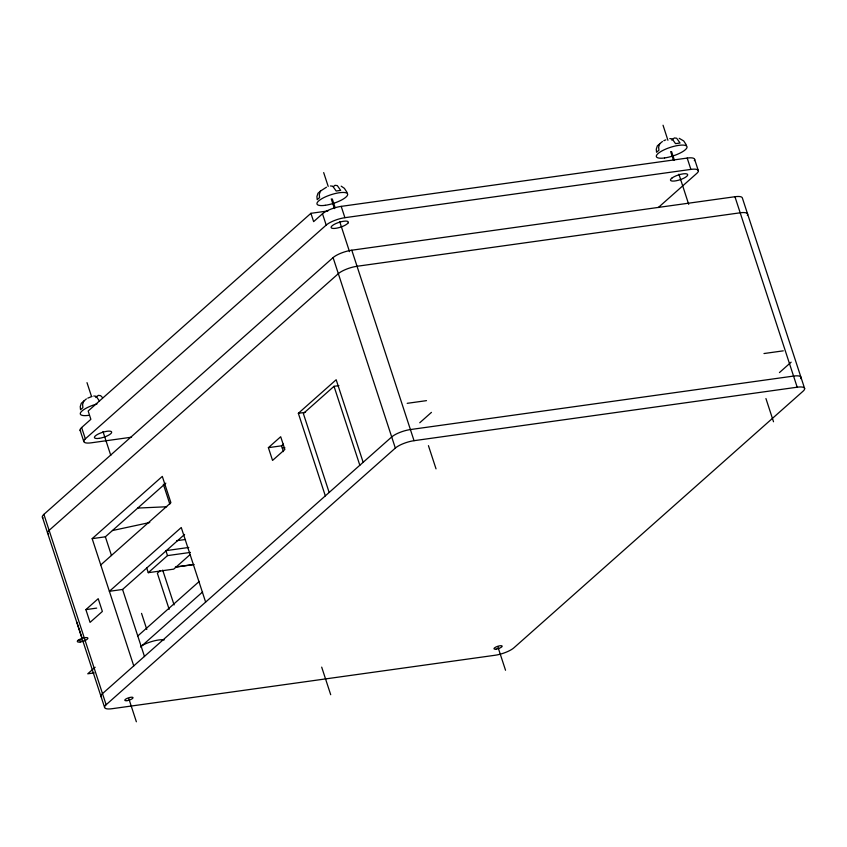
<?xml version="1.0" encoding="UTF-8"?>
<svg xmlns="http://www.w3.org/2000/svg" width="847" height="847" viewBox="0 0 847 847"><rect width="100%" height="100%" fill="white"/><g stroke="black" fill="none" stroke-linecap="round" stroke-linejoin="round"><path stroke-width="1.27" d="M327.937 210.945L310.913 213.317L88.162 411.007L90.873 419.329L81.63 427.534A14.537 4.055 -18.1 0 0 80.709 431.049M694.339 160.634A14.537 4.055 -18.1 0 0 687.192 158.071L341.203 206.372A14.537 4.055 -18.1 0 0 322.495 213.772L313.634 221.639L310.913 213.317M131.581 437.19L91.232 442.822A14.537 4.055 -18.1 0 1 85.335 438.862L326.201 225.09A14.537 4.055 -18.1 0 1 344.909 217.69L690.898 169.4A14.537 4.055 -18.1 0 1 696.806 173.37L658.299 207.536M804.65 388.561L742.396 198.082A14.537 4.055 -18.1 0 0 734.942 196.726L351.791 250.204A14.537 4.055 -18.1 0 0 333.083 257.604L43.896 514.362A14.537 4.066 -18.1 0 0 42.985 517.888M133.752 665.88L92.164 538.65L162.306 476.395L170.903 502.673L100.761 564.928M92.164 538.65L105.367 536.807L165.821 483.15M325.322 495.866L298.345 413.304L336.174 379.742L363.151 462.293M338.895 385.639L334.025 386.317L303.353 413.537L329.155 492.467M85.886 609.628L98.21 598.691L102.371 611.449L90.057 622.376L85.886 609.628L96.685 608.114M268.383 447.661L280.696 436.734L284.867 449.492L272.554 460.419L268.383 447.661L281.575 445.818L283.47 444.135M205.63 602.09L181.258 527.512L109.379 591.301L122.571 589.459L184.604 534.415M146.637 567.744L148.257 572.688L167.505 555.611L190.427 552.413M160.316 570.613L157.362 573.228L169.156 609.321M190.077 554.616L173.72 569.142L148.257 572.688M95.139 667.245L87.749 673.799L94.186 672.899M137.828 635.928L199.267 581.402M140.538 647.023L202.602 591.947M419.752 422.759L431.441 412.383M106.129 704.746L395.337 448.084A14.537 4.055 -18.1 0 1 414.045 440.684L797.196 387.206A14.537 4.055 -18.1 0 1 803.094 391.176L513.885 647.839A14.537 4.055 -18.1 0 1 495.177 655.239L112.037 708.717A14.537 4.055 -18.1 0 1 106.129 704.746L43.896 514.362M779.441 372.574L791.151 362.177M333.273 186.742L334.978 185.313L337.297 185.588L340.695 190.384L336.174 191.02L332.765 186.224L330.446 185.948M95.732 397.518L98.305 395.358L100.613 395.644L102.678 397.73M671.777 140.104L674.35 137.945L676.658 138.23L680.067 143.016L675.535 143.651L672.137 138.866L669.808 138.58M320.695 190.956L317.974 193.232L316.916 196.557L317.212 199.67L319.573 197.584L319.277 194.471L320.335 191.147L326.466 187.208M84.012 401.002L81.301 403.278L80.243 406.602L80.539 409.715L82.9 407.629L82.604 404.517L83.652 401.192L86.383 398.916M662.428 141.502L659.697 143.778L658.638 147.103L658.934 150.215L656.573 152.301L656.277 149.188L657.336 145.864L660.057 143.598M663.815 140.729L665.827 139.84M87.77 398.143L91.963 396.491M112.418 530.55L149.76 522.514M298.345 413.304L305.534 412.309M407.185 403.331L426.486 400.642M763.983 353.538L783.284 350.838M282.22 448.031L284.825 447.661M176.578 540.714L185.493 539.475M188.807 547.458L165.885 550.656L167.505 555.611M175.371 567.035L193.677 564.483M177.055 566.908L193.963 564.547M77.86 640.491L82.593 639.834M137.733 508.073L166.69 506.76M93.773 395.994L96.092 396.269L99.491 401.065M679.209 138.315L683.741 140.962L686.483 145.186M341.182 186.16L344.38 188.33L347.122 192.555M734.942 196.726L797.196 387.206M694.656 159.427L698.352 170.755M687.192 158.071L690.898 169.4M765.932 398.545L773.523 421.753M670.633 151.549L673.407 160.03M497.941 647.044L505.532 670.252M428.434 445.649L436.025 468.857M341.203 206.372L344.909 217.69M351.791 250.204L414.045 440.684M323.681 172.597L328.191 186.393M332.289 198.95L335.158 207.727M339.679 221.533L349.515 251.654M331.272 198.918L334.438 208.606M322.495 213.772L326.201 225.09M333.083 257.604L395.337 448.084M334.025 386.317L359.827 465.247M281.575 445.818L283.47 451.62M321.691 667.129L330.701 694.709M163.333 484.209L169.824 504.092M162.698 570.105L174.09 604.949M86.997 382.643L91.508 396.438M102.995 431.568L110.788 455.411M81.63 427.534L85.335 438.862M141.544 613.376L146.796 629.448M80.073 430.138L83.779 441.467M105.367 536.807L111.497 555.579M122.571 589.459L144.509 656.584M128.786 698.563L136.367 721.771M76.823 622.174L82.212 638.659M42.35 516.977L82.053 638.458M82.879 640.978L104.573 707.361M663.042 125.229L667.923 140.295M671.586 151.592L674.434 160.379M678.913 174.186L688.685 204.318M800.701 378.641A14.537 4.055 -18.1 0 0 793.554 376.079L410.414 429.556A14.537 4.055 -18.1 0 0 391.706 436.957L102.498 693.629A14.537 4.055 -18.1 0 0 101.566 697.145M747.329 215.36A14.537 4.055 -18.1 0 0 740.193 212.798L357.042 266.276A14.537 4.055 -18.1 0 0 338.334 273.676L49.126 530.349A14.537 4.055 -18.1 0 0 48.205 533.864M140.92 646.229A15.426 4.309 -18.1 0 1 164.191 639.898M88.543 415.358A16.104 4.489 -18.1 0 1 80.889 412.161A16.104 4.489 -18.1 0 1 96.971 403.977M347.884 223.206L346.868 224.127A9.052 2.53 -18.1 0 1 336.862 228.129L334.851 228.415A9.052 2.53 -18.1 0 1 332.183 225.726A9.052 2.53 -18.1 0 1 343.279 221.3A9.052 2.53 -18.1 0 1 347.884 223.206M671.967 178.029L670.94 178.961A9.052 2.53 -18.1 0 0 674.18 181.057L676.192 180.771A9.052 2.53 -18.1 0 0 686.949 176.155A9.052 2.53 -18.1 0 0 683.349 173.826A9.052 2.53 -18.1 0 0 671.967 178.029M127.018 700.649A4.309 1.196 -18.1 0 0 133.021 697.684A4.309 1.196 -18.1 0 0 126.701 698.563A4.309 1.196 -18.1 0 0 127.018 700.649M496.183 649.12A4.309 1.196 -18.1 0 0 502.176 646.155A4.309 1.196 -18.1 0 0 495.866 647.044A4.309 1.196 -18.1 0 0 496.183 649.12M80.126 642.015A5.59 1.556 -18.1 0 0 87.919 638.172A5.59 1.556 -18.1 0 0 79.724 639.316A5.59 1.556 -18.1 0 0 80.126 642.015M664.588 157.944A16.104 4.489 -18.1 0 0 687.033 146.859A16.104 4.489 -18.1 0 0 663.423 150.152A16.104 4.489 -18.1 0 0 664.588 157.944M325.216 205.313A16.104 4.489 -18.1 0 0 347.662 194.217A16.104 4.489 -18.1 0 0 324.052 197.52A16.104 4.489 -18.1 0 0 325.216 205.313M99.057 438.365A9.052 2.53 -18.1 0 0 111.677 432.118A9.052 2.53 -18.1 0 0 98.4 433.971A9.052 2.53 -18.1 0 0 99.057 438.365"/></g></svg>
